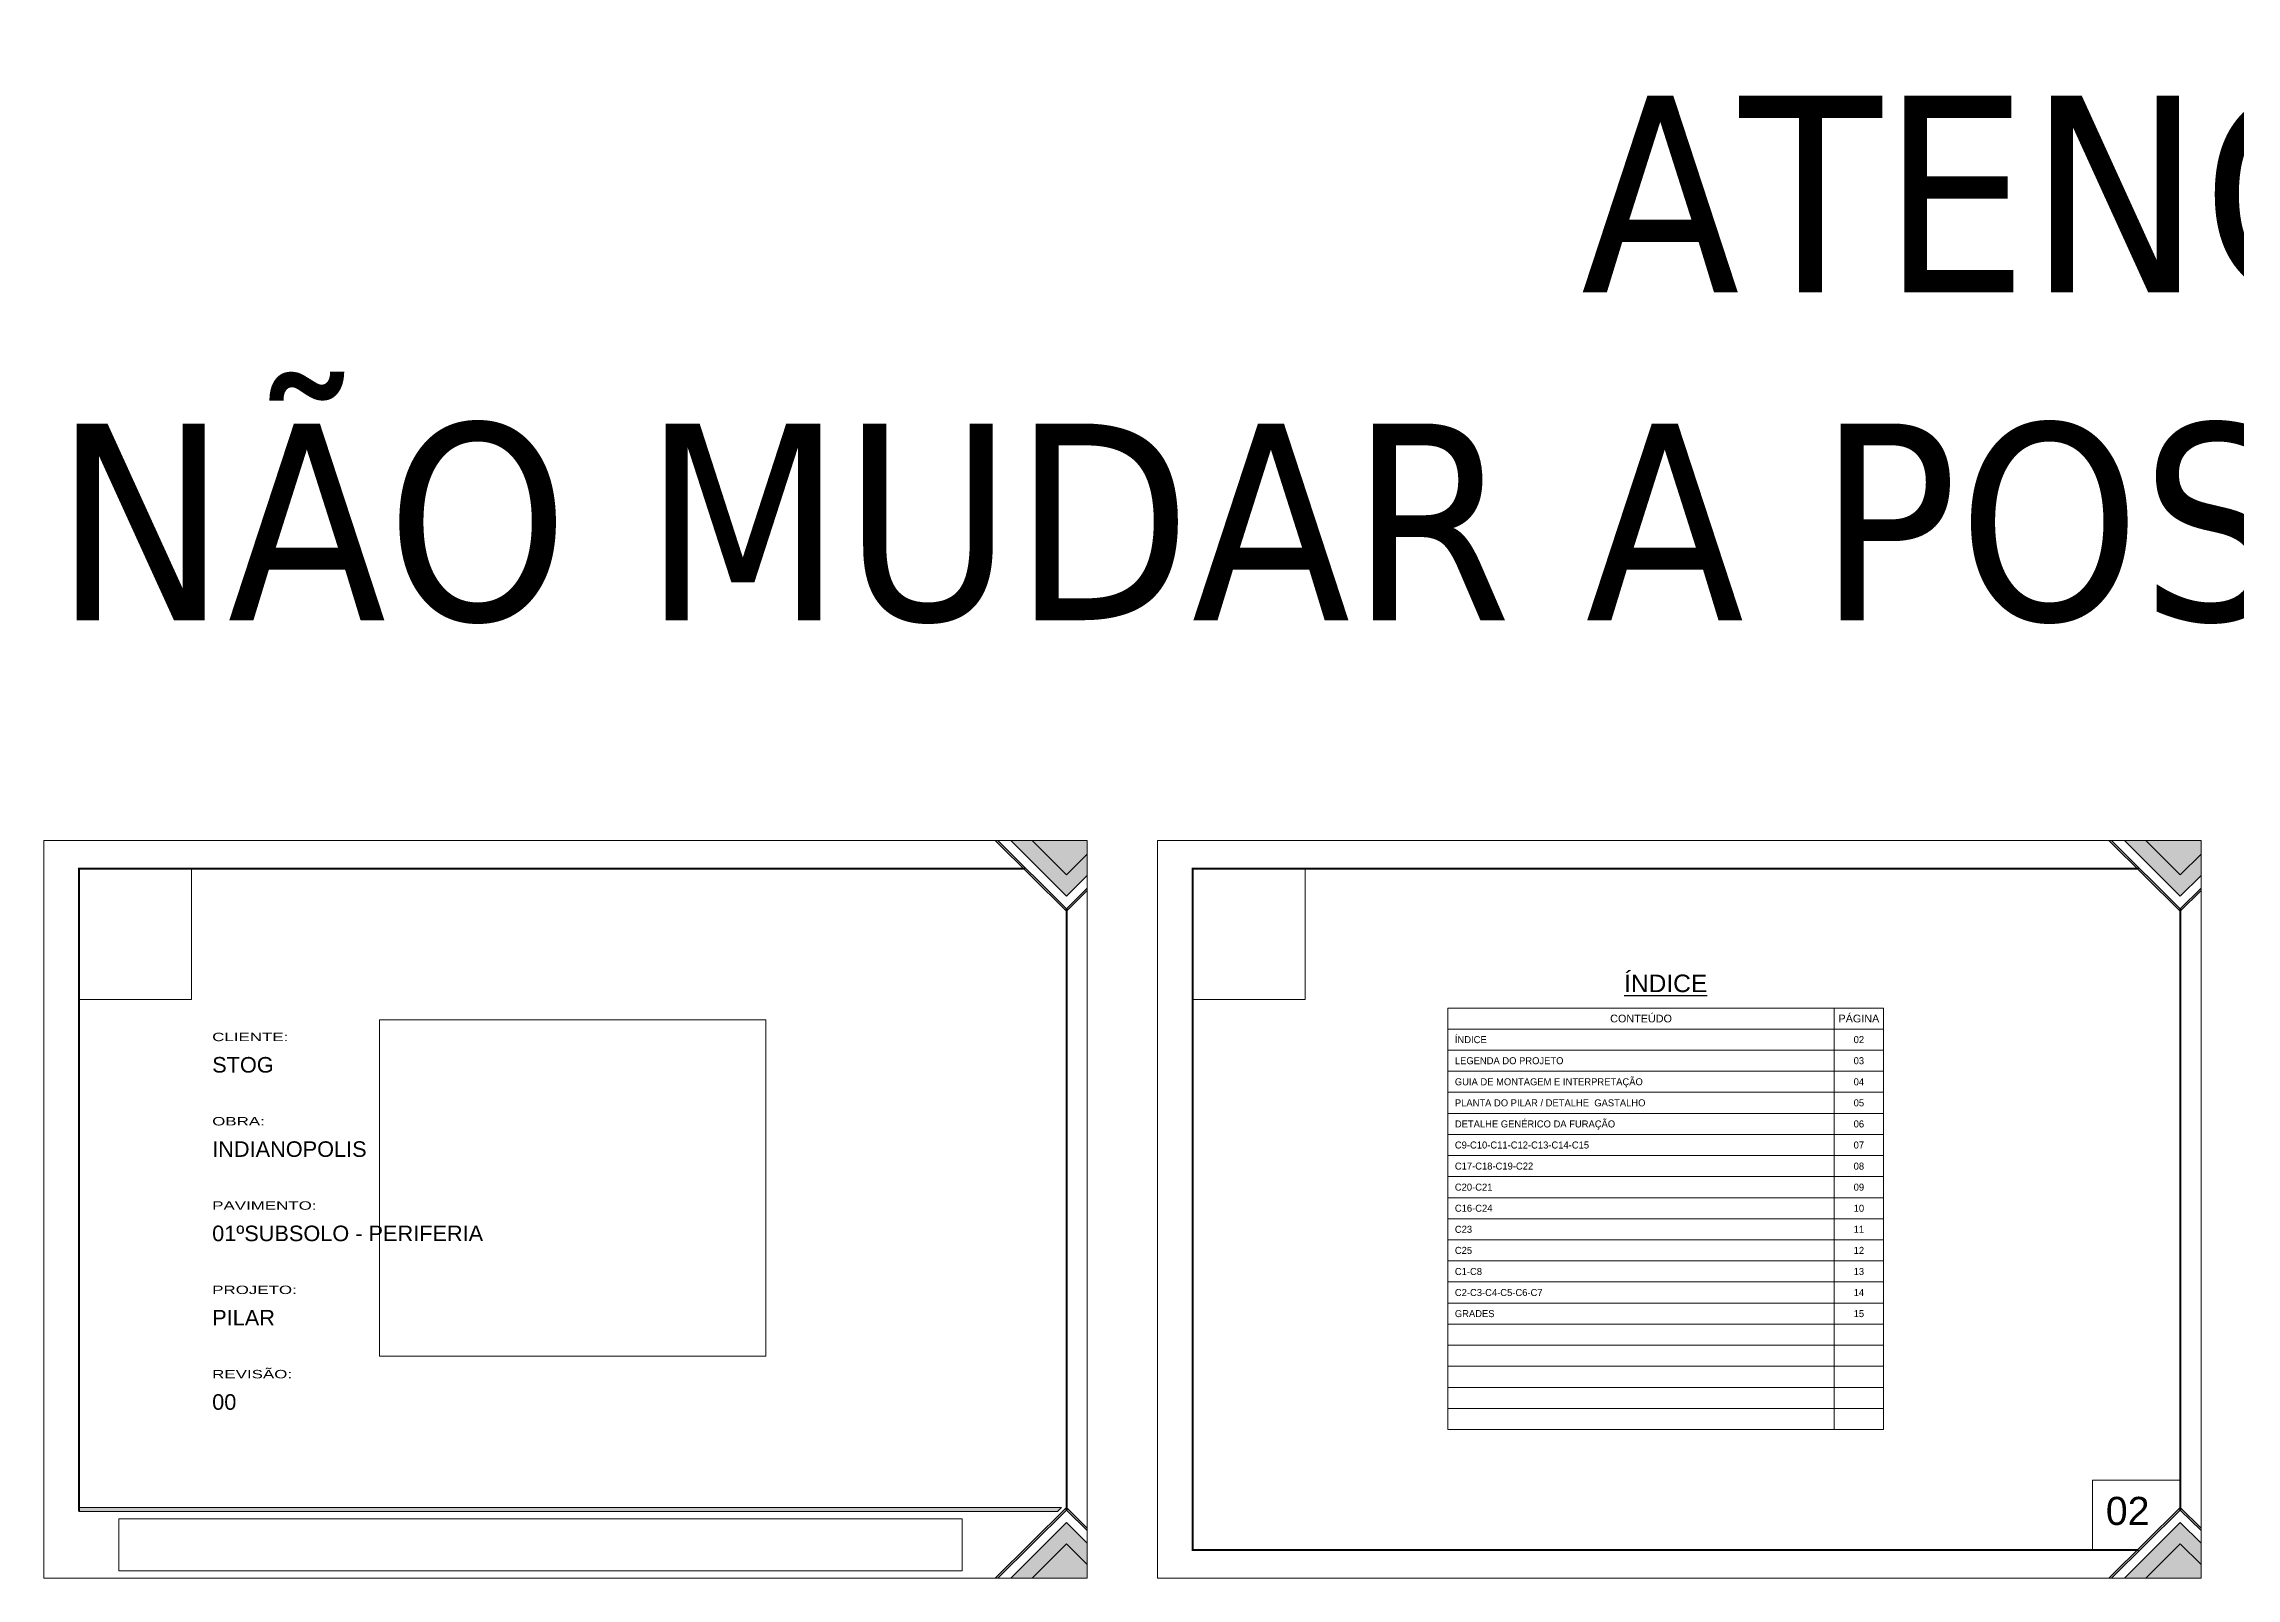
# Model space of a CAD drawing. Extents: x 71 to 6311, y -2991 to 2643.
# Drawn here: x 71 to 3191, y 459 to 2643 of the extents above; entities that cross this region are included whole.
import ezdxf
from ezdxf.enums import TextEntityAlignment as Align

# ---------------------------------------------------------------- set-up
doc = ezdxf.new("R2010")
doc.units = 0
doc.linetypes.add('CONTINUO', pattern=[0])
doc.layers.add('CARIMBO', color=255, linetype='Continuous', lineweight=9)
doc.layers.add('Folhas', color=255, linetype='Continuous', lineweight=9)
doc.layers.add('TEXTO', color=3, linetype='Continuous')
doc.styles.add('ARIAL', font='arial.ttf')
doc.styles.add('TAHOMA', font='tahoma.ttf')
doc.styles.add('Tecnologia', font='')
doc.styles.get('Tecnologia').set_extended_font_data('Forgotten Futurist')
picture_1 = doc.add_image_def('image2.jpg', size_in_pixel=(966, 841))
picture_2 = doc.add_image_def('image3.png', size_in_pixel=(2500, 2913))
picture_3 = doc.add_image_def('image4.png', size_in_pixel=(1973, 122))

# ---------------------------------------------------------------- blocks, each defined once
blk = doc.blocks.new('9999998')
at = {"transparency": 33554687}
h = blk.add_hatch(color=30, dxfattribs=at)
h.dxf.hatch_style = 1
h.paths.add_polyline_path([(1357.7, 1050), (1354, 1050), (1455.5, 949.3), (1485, 978.7), (1485, 982.3), (1455.5, 953)])
at = {"true_color": 0x000000, "transparency": 33554687}
h = blk.add_hatch(color=18, dxfattribs=at)
h.dxf.hatch_style = 1
h.paths.add_polyline_path([(1406.6, 1050), (1376.2, 1050), (1455.5, 970.8), (1485, 1000.1), (1485, 1030.4), (1455.5, 1001.1)])
at = {"true_color": 0xff7f00, "transparency": 33554687}
h = blk.add_hatch(color=30, dxfattribs=at)
h.dxf.hatch_style = 1
h.paths.add_polyline_path([(1485, 1030.4), (1485, 1050), (1406.6, 1050), (1455.5, 1001.1)])
at = {"true_color": 0x000000, "transparency": 33554687}
h = blk.add_hatch(color=18, dxfattribs=at)
h.dxf.hatch_style = 1
h.paths.add_polyline_path([(50, 100.7), (50, 94.9), (1442.5, 94.9), (1448.4, 100.7)])
at = {"transparency": 33554687}
h = blk.add_hatch(color=30, dxfattribs=at)
h.dxf.hatch_style = 1
h.paths.add_polyline_path([(1357.7, 0), (1354, 0), (1455.5, 100.7), (1485, 71.3), (1485, 67.7), (1455.5, 97)])
at = {"true_color": 0x000000, "transparency": 33554687}
h = blk.add_hatch(color=18, dxfattribs=at)
h.dxf.hatch_style = 1
h.paths.add_polyline_path([(1406.6, 0), (1376.2, 0), (1455.5, 79.2), (1485, 49.9), (1485, 19.6), (1455.5, 48.9)])
at = {"true_color": 0xff7f00, "transparency": 33554687}
h = blk.add_hatch(color=30, dxfattribs=at)
h.dxf.hatch_style = 1
h.paths.add_polyline_path([(1485, 19.6), (1485, 0), (1406.6, 0), (1455.5, 48.9)])
at = {"color": 30, "transparency": 33554687}
for points in [[(1485, 978.7), (1455.5, 949.3), (1354, 1050)], [(1485, 982.3), (1455.5, 953), (1357.7, 1050)], [(1376.2, 1050), (1455.5, 970.8), (1485, 1000.1)], [(1406.6, 1050), (1455.5, 1001.1), (1485, 1030.4)], [(50, 94.9), (1442.5, 94.9), (1448.4, 100.7), (50, 100.7)], [(1485, 71.3), (1455.5, 100.7), (1354, 0)], [(1485, 67.7), (1455.5, 97), (1357.7, 0)], [(1376.2, 0), (1455.5, 79.2), (1485, 49.9)], [(1406.6, 0), (1455.5, 48.9), (1485, 19.6)]]:
    blk.add_lwpolyline(points, dxfattribs=at)
at = {"layer": 'Folhas'}
blk.add_lwpolyline([(0, 0), (1485, 0), (1485, 1050), (0, 1050)], close=True, dxfattribs=at)
at = {"layer": 'Folhas', "color": 30, "const_width": 3}
for points in [[(1396.2, 1010), (50, 1010), (50, 94.9)], [(1455.5, 97), (1455.5, 953)]]:
    blk.add_lwpolyline(points, dxfattribs=at)
image = blk.add_image(picture_2, insert=(50, 823.6), size_in_units=(160, 186.4), rotation=0)
image.dxf.flags = 7
image = blk.add_image(picture_1, insert=(477.7, 315.9), size_in_units=(550, 478.8))
image.dxf.flags = 15
image = blk.add_image(picture_3, insert=(106.9, 10.3), size_in_units=(1200, 74.2))
image.dxf.flags = 15
blk = doc.blocks.new('9999997')
at = {"transparency": 33554687}
h = blk.add_hatch(color=30, dxfattribs=at)
h.dxf.hatch_style = 1
h.paths.add_polyline_path([(1357.7, 1050), (1354, 1050), (1455.5, 949.3), (1485, 978.7), (1485, 982.3), (1455.5, 953)])
at = {"true_color": 0x000000, "transparency": 33554687}
h = blk.add_hatch(color=18, dxfattribs=at)
h.dxf.hatch_style = 1
h.paths.add_polyline_path([(1406.6, 1050), (1376.2, 1050), (1455.5, 970.8), (1485, 1000.1), (1485, 1030.4), (1455.5, 1001.1)])
at = {"true_color": 0xff7f00, "transparency": 33554687}
h = blk.add_hatch(color=30, dxfattribs=at)
h.dxf.hatch_style = 1
h.paths.add_polyline_path([(1485, 1030.4), (1485, 1050), (1406.6, 1050), (1455.5, 1001.1)])
at = {"transparency": 33554687}
h = blk.add_hatch(color=30, dxfattribs=at)
h.dxf.hatch_style = 1
h.paths.add_polyline_path([(1357.7, 0), (1354, 0), (1455.5, 100.7), (1485, 71.3), (1485, 67.7), (1455.5, 97)])
at = {"true_color": 0x000000, "transparency": 33554687}
h = blk.add_hatch(color=18, dxfattribs=at)
h.dxf.hatch_style = 1
h.paths.add_polyline_path([(1406.6, 0), (1376.2, 0), (1455.5, 79.2), (1485, 49.9), (1485, 19.6), (1455.5, 48.9)])
at = {"true_color": 0xff7f00, "transparency": 33554687}
h = blk.add_hatch(color=30, dxfattribs=at)
h.dxf.hatch_style = 1
h.paths.add_polyline_path([(1485, 19.6), (1485, 0), (1406.6, 0), (1455.5, 48.9)])
at = {"color": 30, "linetype": 'CONTINUO'}
for q in [(1455.5, 139.6), (1330.4, 40)]:
    blk.add_line((1330.4, 139.6), q, dxfattribs=at)
at = {"color": 30, "transparency": 33554687}
for points in [[(1485, 978.7), (1455.5, 949.3), (1354, 1050)], [(1485, 982.3), (1455.5, 953), (1357.7, 1050)], [(1376.2, 1050), (1455.5, 970.8), (1485, 1000.1)], [(1406.6, 1050), (1455.5, 1001.1), (1485, 1030.4)], [(1485, 71.3), (1455.5, 100.7), (1354, 0)], [(1485, 67.7), (1455.5, 97), (1357.7, 0)], [(1376.2, 0), (1455.5, 79.2), (1485, 49.9)], [(1406.6, 0), (1455.5, 48.9), (1485, 19.6)]]:
    blk.add_lwpolyline(points, dxfattribs=at)
at = {"layer": 'Folhas'}
blk.add_lwpolyline([(0, 0), (1485, 0), (1485, 1050), (0, 1050)], close=True, dxfattribs=at)
at = {"layer": 'Folhas', "color": 30, "const_width": 3}
for points in [[(1396.2, 1010), (50, 1010), (50, 40), (1396.2, 40)], [(1455.5, 97), (1455.5, 953)]]:
    blk.add_lwpolyline(points, dxfattribs=at)
image = blk.add_image(picture_2, insert=(50, 823.6), size_in_units=(160, 186.4), rotation=0)
image.dxf.flags = 7

msp = doc.modelspace()

# ---------------------------------------------------------------- linework, layer by layer
at = {"layer": 'CARIMBO'}
for p, q in [((2069.568, 1270.108), (2069.568, 670.108)), ((2069.568, 1270.108), (2689.552, 1270.108)), ((2619.552, 1270.108), (2619.552, 670.108)), ((2689.552, 1270.108), (2689.552, 670.108)), ((2069.568, 1240.108), (2689.552, 1240.108)), ((2069.568, 1210.108), (2689.552, 1210.108)), ((2069.568, 1180.108), (2689.552, 1180.108)), ((2069.568, 1150.108), (2689.552, 1150.108)), ((2069.568, 1120.108), (2689.552, 1120.108)), ((2069.568, 1090.108), (2689.552, 1090.108)), ((2069.568, 1060.108), (2689.552, 1060.108)), ((2069.568, 1030.108), (2689.552, 1030.108)), ((2069.568, 1000.108), (2689.552, 1000.108)), ((2069.568, 970.108), (2689.552, 970.108)), ((2069.568, 940.108), (2689.552, 940.108)), ((2069.568, 910.108), (2689.552, 910.108)), ((2069.568, 880.108), (2689.552, 880.108)), ((2069.568, 850.108), (2689.552, 850.108)), ((2069.568, 820.108), (2689.552, 820.108)), ((2069.568, 790.108), (2689.552, 790.108)), ((2069.568, 760.108), (2689.552, 760.108)), ((2069.568, 730.108), (2689.552, 730.108)), ((2069.568, 700.108), (2689.552, 700.108)), ((2069.568, 670.108), (2689.552, 670.108))]:
    msp.add_line(p, q, dxfattribs=at)

# ---------------------------------------------------------------- block references
at = {"layer": 'Folhas'}
for name, p in [('9999998', (71.471, 458.504)), ('9999997', (1656.471, 458.504))]:
    msp.add_blockref(name, p, dxfattribs=at)

# ---------------------------------------------------------------- texts
at = {"color": 1, "linetype": 'Continuous', "ltscale": 5, "style": 'ARIAL'}
for s, p in [('STOG', (311.063, 1178.235)), ('INDIANOPOLIS', (311.063, 1058.235)), ('01ºSUBSOLO - PERIFERIA', (311.063, 938.235)), ('PILAR', (311.063, 818.235)), ('00', (311.063, 698.235))]:
    msp.add_text(s, height=22.1184, dxfattribs=at).set_placement(p)
at = {"layer": 'Defpoints', "insert": (3191.471, 2158.504), "char_height": 280, "attachment_point": 5, "style": 'TAHOMA'}
msp.add_mtext('{\\C1;ATENÇÃO!!\\PNÃO MUDAR A POSIÇÃO DAS FOLHAS}', dxfattribs=at)
at = {"layer": 'Folhas', "color": 30, "style": 'Tecnologia', "width": 1.5}
for s, p in [('CLIENTE:', (311.063, 1222.942)), ('OBRA:', (311.063, 1102.942)), ('PAVIMENTO:', (311.063, 982.942)), ('PROJETO:', (311.063, 862.942)), ('REVISÃO:', (311.063, 742.942))]:
    msp.add_text(s, height=12, dxfattribs=at).set_placement(p)
at = {"layer": 'Folhas', "style": 'ARIAL'}
msp.add_text('02', height=40, dxfattribs=at).set_placement((3037.102, 554.245), align=Align.MIDDLE)
at = {"layer": 'TEXTO', "color": 0, "linetype": 'Continuous', "ltscale": 5, "style": 'ARIAL'}
msp.add_text('%%UÍNDICE', height=25, dxfattribs=at).set_placement((2379.56, 1292.703), align=Align.CENTER)
for s, p in [('CONTEÚDO', (2344.56, 1255.161)), ('PÁGINA', (2654.552, 1255.161))]:
    msp.add_text(s, height=11, dxfattribs=at).set_placement(p, align=Align.MIDDLE_CENTER)
at = {"layer": 'TEXTO', "color": 0, "style": 'Tecnologia'}
for s, p in [('ÍNDICE', (2079.568, 1225.108)), ('LEGENDA DO PROJETO', (2079.568, 1195.108)), ('GUIA DE MONTAGEM E INTERPRETAÇÃO', (2079.568, 1165.108)), ('PLANTA DO PILAR / DETALHE  GASTALHO ', (2079.568, 1135.108)), ('DETALHE GENÉRICO DA FURAÇÃO', (2079.568, 1105.108)), ('C9-C10-C11-C12-C13-C14-C15', (2079.568, 1075.108)), ('C17-C18-C19-C22', (2079.568, 1045.108)), ('C20-C21', (2079.568, 1015.108)), ('C16-C24', (2079.568, 985.108)), ('C23', (2079.568, 955.108)), ('C25', (2079.568, 925.108)), ('C1-C8', (2079.568, 895.108)), ('C2-C3-C4-C5-C6-C7', (2079.568, 865.108)), ('GRADES', (2079.568, 835.108))]:
    msp.add_text(s, height=10, dxfattribs=at).set_placement(p, align=Align.MIDDLE_LEFT)
for s, p in [('02', (2654.552, 1225.108)), ('03', (2654.552, 1195.108)), ('04', (2654.552, 1165.108)), ('05', (2654.552, 1135.108)), ('06', (2654.552, 1105.108)), ('07', (2654.552, 1075.108)), ('08', (2654.552, 1045.108)), ('09', (2654.552, 1015.108)), ('10', (2654.552, 985.108)), ('11', (2654.552, 955.108)), ('12', (2654.552, 925.108)), ('13', (2654.552, 895.108)), ('14', (2654.552, 865.108)), ('15', (2654.552, 835.108))]:
    msp.add_text(s, height=10, dxfattribs=at).set_placement(p, align=Align.MIDDLE_CENTER)

doc.saveas('drawing.dxf')
